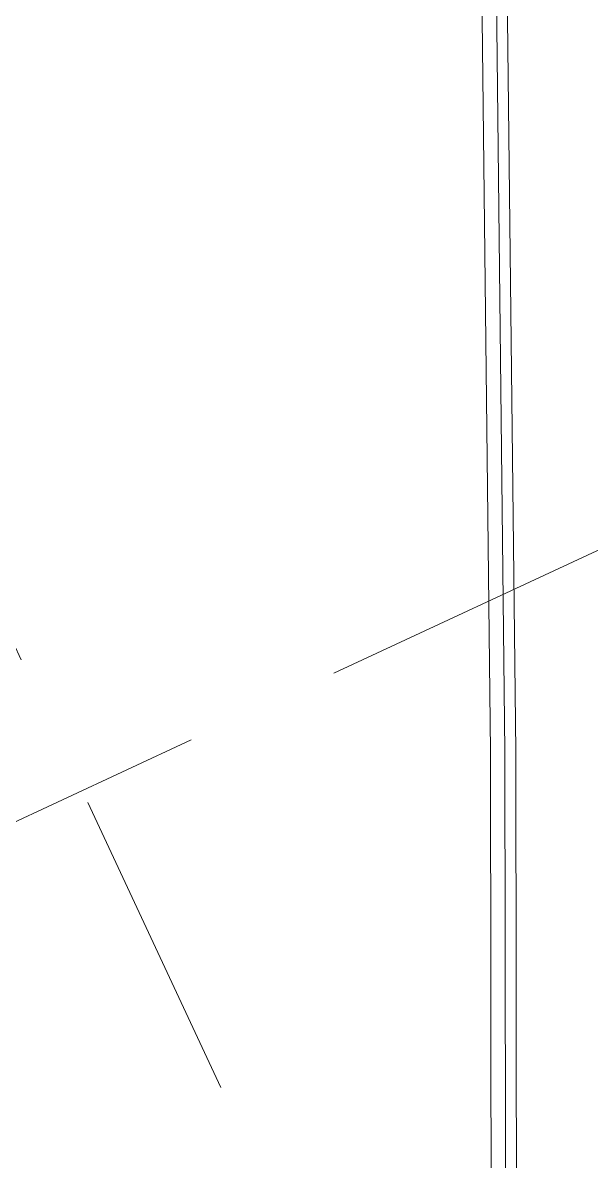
# Model space of a CAD drawing. Extents: x 2498567 to 2501210, y 7092229 to 7094464.
# Drawn here: x 2499011.87 to 2499027.68, y 7093045.14 to 7093076.8 of the extents above; entities that cross this region are included whole.
import ezdxf

# ---------------------------------------------------------------- set-up
doc = ezdxf.new("R2010")
doc.units = 0
doc.header["$MEASUREMENT"] = 0
doc.linetypes.add('HIDDEN', pattern=[0.375, 0.25, -0.125])
doc.layers.add('2', color=7, linetype='Continuous', lineweight=0)
doc.layers.add('GRID', color=254, linetype='HIDDEN')

msp = doc.modelspace()

# ---------------------------------------------------------------- linework, layer by layer
at = {"layer": '2', "color": 7, "linetype": 'Continuous', "lineweight": 0, "flags": 128}
for points in [[(2499024.528, 7093119.155), (2499024.683, 7093103.596), (2499024.555, 7093085.077), (2499024.875, 7093056.543), (2499024.916, 7093029.359), (2499025.229, 7093004.381), (2499025.306, 7092983.592), (2499025.552, 7092956.134), (2499025.724, 7092931.761)], [(2499024.928, 7093119.159), (2499025.083, 7093103.597), (2499024.955, 7093085.078), (2499025.275, 7093056.545), (2499025.316, 7093029.362), (2499025.629, 7093004.385), (2499025.706, 7092983.594), (2499025.952, 7092956.138), (2499026.124, 7092931.762)], [(2499025.228, 7093119.162), (2499025.383, 7093103.597), (2499025.255, 7093085.079), (2499025.575, 7093056.547), (2499025.616, 7093029.364), (2499025.929, 7093004.387), (2499026.006, 7092983.596), (2499026.252, 7092956.14), (2499026.424, 7092931.763)]]:
    msp.add_lwpolyline(points, dxfattribs=at)
at = {"layer": 'GRID', "color": 252, "linetype": 'HIDDEN', "lineweight": 0, "ltscale": 35}
for p, q in [((2498853.985, 7092981.056), (2500833.614, 7093904.115)), ((2498775.176, 7093566.622), (2499296.464, 7092448.645))]:
    msp.add_line(p, q, dxfattribs=at)

doc.saveas('drawing.dxf')
